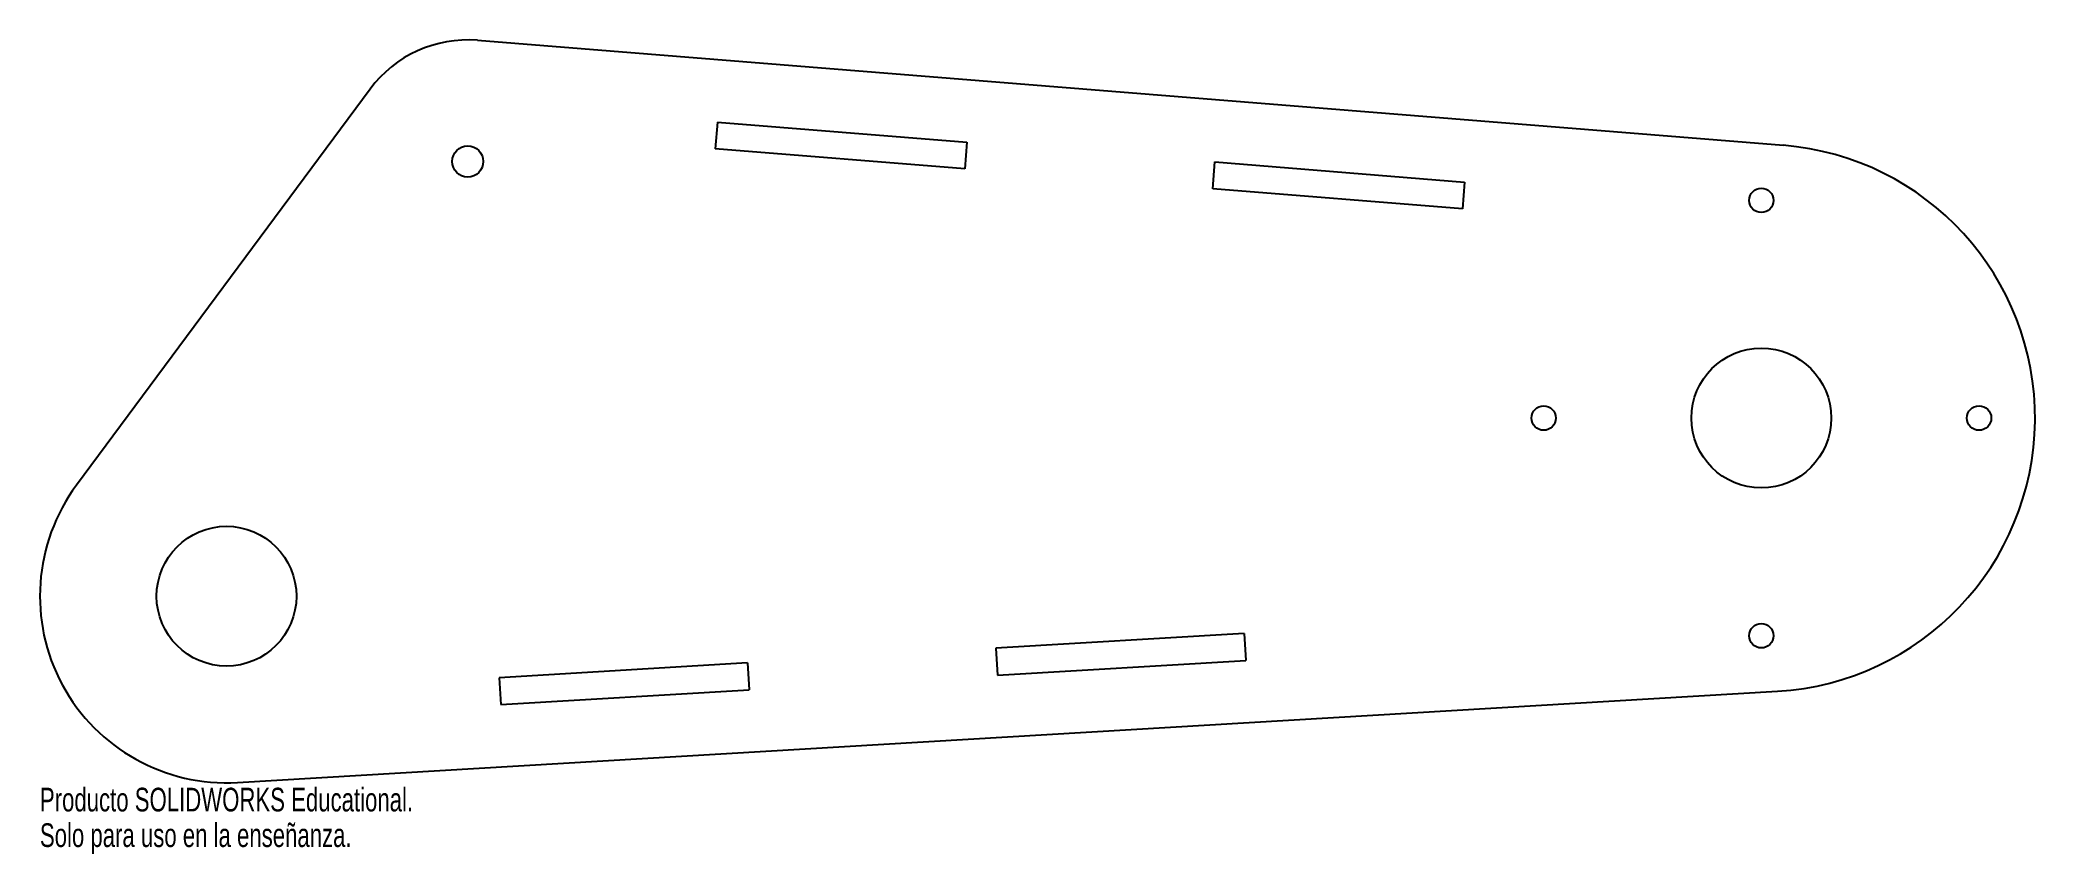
# Model space of a CAD drawing. Header units: inches. Extents: x -28.2 to -12.1, y 3.9 to 10.5.
import ezdxf

# ---------------------------------------------------------------- set-up
doc = ezdxf.new("R2010")
doc.units = ezdxf.units.IN
doc.header["$MEASUREMENT"] = 0
doc.styles.add('SLDTEXTSTYLE0', font='TXT', dxfattribs={"width": 0.7})

msp = doc.modelspace()

# ---------------------------------------------------------------- linework, layer by layer
at = {"color": 7, "linetype": 'Continuous', "lineweight": 25}
for p, q in [((-24.637, 10.469), (-14.14, 9.625)), ((-25.501, 10.077), (-27.86, 6.893)), ((-22.709, 9.812), (-22.727, 9.597)), ((-22.709, 9.812), (-20.703, 9.651)), ((-20.703, 9.651), (-20.72, 9.435)), ((-20.72, 9.435), (-22.727, 9.597)), ((-18.727, 9.275), (-18.709, 9.491)), ((-18.709, 9.491), (-16.703, 9.329)), ((-16.703, 9.329), (-16.72, 9.113)), ((-16.72, 9.113), (-18.727, 9.275)), ((-18.474, 5.7), (-20.471, 5.581)), ((-18.474, 5.7), (-18.461, 5.483)), ((-22.467, 5.463), (-24.464, 5.345)), ((-22.467, 5.463), (-22.454, 5.247)), ((-20.471, 5.581), (-20.458, 5.365)), ((-20.458, 5.365), (-18.461, 5.483)), ((-24.464, 5.345), (-24.451, 5.129)), ((-26.566, 4.503), (-14.186, 5.236)), ((-24.451, 5.129), (-22.454, 5.247))]:
    msp.add_line(p, q, dxfattribs=at)
for centre, radius in [((-24.716, 9.495), 0.125), ((-14.317, 9.182), 0.098), ((-14.317, 7.432), 0.562), ((-16.067, 7.432), 0.098), ((-12.567, 7.432), 0.098), ((-26.655, 6), 0.562), ((-14.317, 5.682), 0.098)]:
    msp.add_circle(centre, radius, dxfattribs=at)
for centre, radius, start, end in [((-24.716, 9.495), 0.977, 85.4017, 143.4589), ((-14.317, 7.432), 2.2, 273.3888, 85.4017), ((-26.655, 6), 1.5, 143.4589, 273.3888)]:
    msp.add_arc(centre, radius, start, end, dxfattribs=at)

# ---------------------------------------------------------------- texts
at = {"color": 7, "linetype": 'Continuous', "char_height": 0.1903, "attachment_point": 1, "style": 'SLDTEXTSTYLE0'}
for s, insert in [('Producto SOLIDWORKS Educational.', (-28.155, 4.46)), ('Solo para uso en la enseñanza.', (-28.155, 4.174))]:
    msp.add_mtext(s, dxfattribs=dict(at, insert=insert))

doc.saveas('drawing.dxf')
